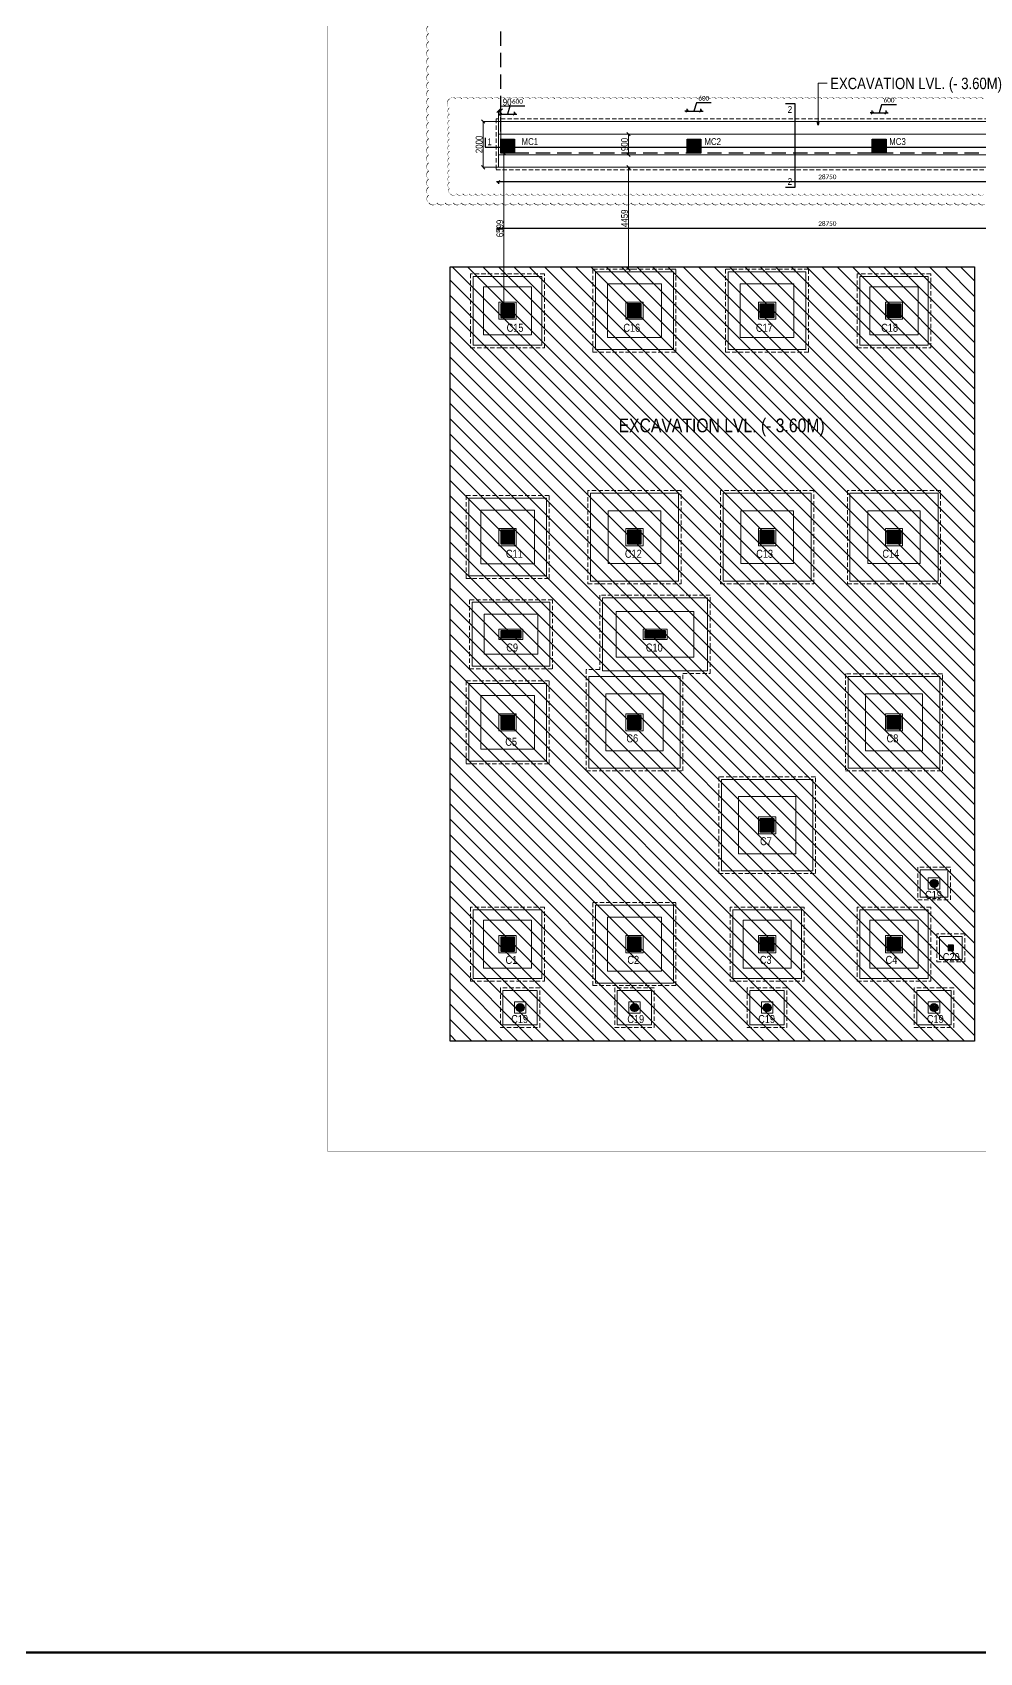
# Model space of a CAD drawing. Header units: millimetres. Extents: x 1112055 to 3390982, y -148532 to 766891.
# Drawn here: x 2847939 to 2889362, y 186588 to 257441 of the extents above; entities that cross this region are included whole.
import ezdxf

# ---------------------------------------------------------------- set-up
doc = ezdxf.new("R2010")
doc.units = ezdxf.units.MM
doc.header["$PDMODE"] = 35
doc.header["$PDSIZE"] = -25
doc.linetypes.add('DASHED2', pattern=[0.375, 0.25, -0.125])
doc.linetypes.add('Hidden', pattern=[9.525, 6.35, -3.175])
for name, color, linetype, lineweight in [('B COL. NO.', 3, 'Continuous', 20), ('B FINAL COLUMN', 1, 'Continuous', 30), ('B FOOTING', 49, 'Continuous', 20), ('B FOOTING DIM', 234, 'Continuous', 9), ('B P.C.C', 251, 'Continuous', 0), ('B STEEL TEXT', 7, 'Continuous', 15), ('B TITLE BLOCK', 250, 'Continuous', 0), ('EXCAVATION LINE', 236, 'Continuous', 30), ('g-sol250', 250, 'Continuous', 5)]:
    doc.layers.add(name, color=color, linetype=linetype, lineweight=lineweight)
doc.layers.add('B Pedestal', color=7, linetype='Continuous', lineweight=9, true_color=0x5c8948)
doc.layers.add('B-COL HT', color=7, linetype='Continuous', lineweight=0, true_color=0x4e4f45)
doc.styles.add('ARIAL', font='arial.ttf')
doc.styles.add('Cali', font='calibri.ttf')
doc.styles.add('SWINC', font='swissc.ttf')
doc.dimstyles.new('1.100', dxfattribs={"dimtxt": 200, "dimasz": 100, "dimexe": 100, "dimexo": 100, "dimgap": 100, "dimtad": 1, "dimdec": 0, "dimzin": 0, "dimdsep": 46, "dimtxsty": 'Cali', "dimblk": 'OBLIQUE', "dimcen": 0, "dimdle": 100, "dimclrd": 256, "dimclre": 256, "dimclrt": 3, "dimadec": 0, "dimazin": 0, "dimtfac": 1, "dimtdec": 0, "dimtofl": 0, "dimtmove": 1, "dimatfit": 0, "dimfxl": 100, "dimfxlon": 1, "dimtolj": 1, "dimtzin": 0, "dimlwd": -1, "dimlwe": -1, "dimarcsym": 0})
doc.dimstyles.new('BHOOMI', dxfattribs={"dimtxt": 230, "dimasz": 150, "dimexe": 10, "dimexo": 0, "dimgap": 25, "dimtad": 1, "dimdec": 0, "dimzin": 0, "dimdsep": 46, "dimtxsty": 'SWINC', "dimblk": 'OBLIQUE', "dimcen": 0.09, "dimclrd": 250, "dimclre": 250, "dimclrt": 256, "dimaunit": 1, "dimadec": 3, "dimazin": 0, "dimtfac": 1, "dimtdec": 0, "dimtofl": 0, "dimtmove": 1, "dimatfit": 3, "dimfxl": 100, "dimtolj": 1, "dimtzin": 0, "dimlwd": 9, "dimlwe": 5, "dimarcsym": 0})
doc.dimstyles.new('DIM 1', dxfattribs={"dimscale": 0, "dimtxt": 230, "dimasz": 150, "dimexe": 0.18, "dimexo": 0.0625, "dimgap": 0.5, "dimtad": 1, "dimdec": 0, "dimzin": 0, "dimdsep": 46, "dimtxsty": 'ARIAL', "dimblk": 'OBLIQUE', "dimcen": 6, "dimse1": 1, "dimse2": 1, "dimclrd": 256, "dimclrt": 256, "dimadec": 0, "dimazin": 2, "dimtfac": 0.75, "dimtdec": 0, "dimtix": 1, "dimtofl": 0, "dimtmove": 1, "dimatfit": 3, "dimldrblk": 'OPEN30', "dimfxl": 0.18, "dimfrac": 1, "dimtolj": 1, "dimtzin": 0, "dimlwd": -1, "dimarcsym": 0})
pattern_1 = [(315, (920052.236, 598784.617), (33.6759605, 33.6759605), []), (45, (920052.236, 598784.617), (-33.6759605, 33.6759605), [])]
pattern_2 = [(315, (920052.236, 598584.617), (33.6759605, 33.6759605), []), (45, (920052.236, 598584.617), (-33.6759605, 33.6759605), [])]

# ---------------------------------------------------------------- blocks, each defined once
blk = doc.blocks.new('A$C198C5B7F')
at = {"layer": 'g-sol250'}
h = blk.add_hatch(dxfattribs=at)
h.set_pattern_fill('ANSI37', color=250, scale=15, angle=-90)
h.set_pattern_definition(pattern_1)
h.paths.add_polyline_path([(2369, 31673), (2969, 31673), (2969, 32273), (2369, 32273)])
h = blk.add_hatch(dxfattribs=at)
h.set_pattern_fill('ANSI37', color=250, scale=15, angle=-90)
h.set_pattern_definition(pattern_1)
h.paths.add_polyline_path([(7919, 31673), (8519, 31673), (8519, 32273), (7919, 32273)])
h = blk.add_hatch(dxfattribs=at)
h.set_pattern_fill('ANSI37', color=250, scale=15, angle=-90)
h.set_pattern_definition(pattern_1)
h.paths.add_polyline_path([(13719, 31673), (14319, 31673), (14319, 32273), (13719, 32273)])
h = blk.add_hatch(dxfattribs=at)
h.set_pattern_fill('ANSI37', color=250, scale=15, angle=-90)
h.set_pattern_definition(pattern_1)
h.paths.add_polyline_path([(19269, 31673), (19869, 31673), (19869, 32273), (19269, 32273)])
h = blk.add_hatch(dxfattribs=at)
h.set_pattern_fill('ANSI37', color=250, scale=15, angle=-90)
h.set_pattern_definition(pattern_1)
h.paths.add_polyline_path([(2969, 22373), (2369, 22373), (2369, 21773), (2969, 21773)])
h = blk.add_hatch(dxfattribs=at)
h.set_pattern_fill('ANSI37', color=250, scale=15, angle=-90)
h.set_pattern_definition(pattern_1)
h.paths.add_polyline_path([(8519, 22373), (7919, 22373), (7919, 21773), (8519, 21773)])
h = blk.add_hatch(dxfattribs=at)
h.set_pattern_fill('ANSI37', color=250, scale=15, angle=-90)
h.set_pattern_definition(pattern_1)
h.paths.add_polyline_path([(14319, 22373), (13719, 22373), (13719, 21773), (14319, 21773)])
h = blk.add_hatch(dxfattribs=at)
h.set_pattern_fill('ANSI37', color=250, scale=15, angle=-90)
h.set_pattern_definition(pattern_1)
h.paths.add_polyline_path([(19869, 22373), (19269, 22373), (19269, 21773), (19869, 21773)])
h = blk.add_hatch(dxfattribs=at)
h.set_pattern_fill('ANSI37', color=250, scale=15, angle=-90)
h.set_pattern_definition(pattern_1)
h.paths.add_polyline_path([(2369, 17673), (3269, 17673), (3269, 17973), (2369, 17973)])
h = blk.add_hatch(dxfattribs=at)
h.set_pattern_fill('ANSI37', color=250, scale=15, angle=-90)
h.set_pattern_definition(pattern_1)
h.paths.add_polyline_path([(8669, 17673), (9569, 17673), (9569, 17973), (8669, 17973)])
h = blk.add_hatch(dxfattribs=at)
h.set_pattern_fill('ANSI37', color=250, scale=15, angle=-90)
h.set_pattern_definition(pattern_2)
h.paths.add_polyline_path([(2369, 13673), (2969, 13673), (2969, 14273), (2369, 14273)])
h = blk.add_hatch(dxfattribs=at)
h.set_pattern_fill('ANSI37', color=250, scale=15, angle=-90)
h.set_pattern_definition(pattern_2)
h.paths.add_polyline_path([(7919, 13673), (8519, 13673), (8519, 14273), (7919, 14273)])
h = blk.add_hatch(dxfattribs=at)
h.set_pattern_fill('ANSI37', color=250, scale=15, angle=-90)
h.set_pattern_definition(pattern_2)
h.paths.add_polyline_path([(19269, 13673), (19869, 13673), (19869, 14273), (19269, 14273)])
h = blk.add_hatch(dxfattribs=at)
h.set_pattern_fill('ANSI37', color=250, scale=15, angle=-90)
h.set_pattern_definition([(315, (920052.236, 594084.617), (33.6759605, 33.6759605), []), (45, (920052.236, 594084.617), (-33.6759605, 33.6759605), [])])
h.paths.add_polyline_path([(13719, 9173), (14319, 9173), (14319, 9773), (13719, 9773)])
h = blk.add_hatch(dxfattribs=at)
h.set_pattern_fill('ANSI37', color=250, scale=15, angle=270)
h.set_pattern_definition([(315, (811568.004, 592089.886), (33.6759605, 33.6759605), []), (45, (811568.004, 592089.886), (-33.6759605, 33.6759605), [])])
edge = h.paths.add_edge_path()
edge.add_arc((21319, 6929), 175, 0, 360)
h = blk.add_hatch(dxfattribs=at)
h.set_pattern_fill('ANSI37', color=250, scale=15, angle=-90)
h.set_pattern_definition(pattern_1)
h.paths.add_polyline_path([(2369, 3973), (2969, 3973), (2969, 4573), (2369, 4573)])
h = blk.add_hatch(dxfattribs=at)
h.set_pattern_fill('ANSI37', color=250, scale=15, angle=-90)
h.set_pattern_definition(pattern_1)
h.paths.add_polyline_path([(8519, 4573), (7919, 4573), (7919, 3973), (8519, 3973)])
h = blk.add_hatch(dxfattribs=at)
h.set_pattern_fill('ANSI37', color=250, scale=15, angle=-90)
h.set_pattern_definition(pattern_1)
h.paths.add_polyline_path([(14319, 4573), (13719, 4573), (13719, 3973), (14319, 3973)])
h = blk.add_hatch(dxfattribs=at)
h.set_pattern_fill('ANSI37', color=250, scale=15, angle=-90)
h.set_pattern_definition(pattern_1)
h.paths.add_polyline_path([(19869, 4573), (19269, 4573), (19269, 3973), (19869, 3973)])
h = blk.add_hatch(dxfattribs=at)
h.set_pattern_fill('ANSI37', color=250, scale=15, angle=270)
h.set_pattern_definition([(315, (811090.916, 592928.626), (33.6759605, 33.6759605), []), (45, (811090.916, 592928.626), (-33.6759605, 33.6759605), [])])
h.paths.add_polyline_path([(21939, 3993), (22169, 3993), (22169, 4223), (21939, 4223)])
h = blk.add_hatch(dxfattribs=at)
h.set_pattern_fill('ANSI37', color=250, scale=15, angle=270)
h.set_pattern_definition([(315, (811568.004, 591864.886), (33.6759605, 33.6759605), []), (45, (811568.004, 591864.886), (-33.6759605, 33.6759605), [])])
edge = h.paths.add_edge_path()
edge.add_arc((3219, 1498), 175, 0, 360)
h = blk.add_hatch(dxfattribs=at)
h.set_pattern_fill('ANSI37', color=250, scale=15, angle=270)
h.set_pattern_definition([(315, (802993.004, 592664.886), (33.6759605, 33.6759605), []), (45, (802993.004, 592664.886), (-33.6759605, 33.6759605), [])])
edge = h.paths.add_edge_path()
edge.add_arc((8219, 1498), 175, 0, 360)
h = blk.add_hatch(dxfattribs=at)
h.set_pattern_fill('ANSI37', color=250, scale=15, angle=270)
h.set_pattern_definition([(315, (808793.004, 592664.886), (33.6759605, 33.6759605), []), (45, (808793.004, 592664.886), (-33.6759605, 33.6759605), [])])
edge = h.paths.add_edge_path()
edge.add_arc((14019, 1498), 175, 0, 360)
h = blk.add_hatch(dxfattribs=at)
h.set_pattern_fill('ANSI37', color=250, scale=15, angle=270)
h.set_pattern_definition([(315, (811568.004, 592664.886), (33.6759605, 33.6759605), []), (45, (811568.004, 592664.886), (-33.6759605, 33.6759605), [])])
edge = h.paths.add_edge_path()
edge.add_arc((21319, 1498), 175, 0, 360)
at = {"layer": 'B FINAL COLUMN', "color": 5, "lineweight": 30}
for points in [[(2369, 31673), (2969, 31673), (2969, 32273), (2369, 32273)], [(7919, 31673), (8519, 31673), (8519, 32273), (7919, 32273)], [(14319, 31673), (13719, 31673), (13719, 32273), (14319, 32273)], [(19869, 31673), (19269, 31673), (19269, 32273), (19869, 32273)], [(2369, 21773), (2969, 21773), (2969, 22373), (2369, 22373)], [(7919, 21773), (8519, 21773), (8519, 22373), (7919, 22373)], [(14319, 21773), (13719, 21773), (13719, 22373), (14319, 22373)], [(19869, 21773), (19269, 21773), (19269, 22373), (19869, 22373)], [(2369, 17673), (3269, 17673), (3269, 17973), (2369, 17973)], [(8669, 17673), (9569, 17673), (9569, 17973), (8669, 17973)], [(2369, 13673), (2969, 13673), (2969, 14273), (2369, 14273)], [(7919, 13673), (8519, 13673), (8519, 14273), (7919, 14273)], [(19869, 13673), (19269, 13673), (19269, 14273), (19869, 14273)], [(14319, 9173), (13719, 9173), (13719, 9773), (14319, 9773)], [(2369, 3973), (2969, 3973), (2969, 4573), (2369, 4573)], [(7919, 3973), (8519, 3973), (8519, 4573), (7919, 4573)], [(14319, 3973), (13719, 3973), (13719, 4573), (14319, 4573)], [(19869, 3973), (19269, 3973), (19269, 4573), (19869, 4573)]]:
    blk.add_lwpolyline(points, close=True, dxfattribs=at)
at = {"layer": 'B FINAL COLUMN', "color": 4, "lineweight": 30}
blk.add_lwpolyline([(21939, 3993), (22169, 3993), (22169, 4223), (21939, 4223)], close=True, dxfattribs=at)
at = {"layer": 'B FINAL COLUMN', "color": 5, "lineweight": 30}
for centre in [(21319, 6929), (3219, 1498), (8219, 1498), (14019, 1498), (21319, 1498)]:
    blk.add_circle(centre, 175, dxfattribs=at)
at = {"layer": 'B FOOTING'}
for points in [[(1169, 30473), (4169, 30473), (4169, 33473), (1169, 33473)], [(6519, 30273), (9919, 30273), (9919, 33673), (6519, 33673)], [(12319, 30273), (15719, 30273), (15719, 33673), (12319, 33673)], [(18069, 30473), (21069, 30473), (21069, 33473), (18069, 33473)], [(1619, 30923), (3719, 30923), (3719, 33023), (1619, 33023)], [(7044, 30798), (9394, 30798), (9394, 33148), (7044, 33148)], [(12844, 30798), (15194, 30798), (15194, 33148), (12844, 33148)], [(18519, 30923), (20619, 30923), (20619, 33023), (18519, 33023)], [(969, 20373), (4369, 20373), (4369, 23773), (969, 23773)], [(6294, 20148), (10144, 20148), (10144, 23998), (6294, 23998)], [(12094, 20148), (15944, 20148), (15944, 23998), (12094, 23998)], [(17644, 20148), (21494, 20148), (21494, 23998), (17644, 23998)], [(1494, 20898), (3844, 20898), (3844, 23248), (1494, 23248)], [(7069, 20923), (9369, 20923), (9369, 23223), (7069, 23223)], [(12869, 20923), (15169, 20923), (15169, 23223), (12869, 23223)], [(18419, 20923), (20719, 20923), (20719, 23223), (18419, 23223)], [(1119, 16423), (4519, 16423), (4519, 19223), (1119, 19223)], [(6819, 16223), (11419, 16223), (11419, 19423), (6819, 19423)], [(1644, 18698), (1644, 16948), (3994, 16948), (3994, 18698)], [(7419, 18823), (7419, 16823), (10819, 16823), (10819, 18823)], [(969, 12273), (4369, 12273), (4369, 15673), (969, 15673)], [(6219, 11973), (10219, 11973), (10219, 15973), (6219, 15973)], [(17569, 11973), (21569, 11973), (21569, 15973), (17569, 15973)], [(1494, 12798), (3844, 12798), (3844, 15148), (1494, 15148)], [(6969, 12723), (9469, 12723), (9469, 15223), (6969, 15223)], [(18319, 12723), (20819, 12723), (20819, 15223), (18319, 15223)], [(12019, 7473), (16019, 7473), (16019, 11473), (12019, 11473)], [(12769, 8223), (15269, 8223), (15269, 10723), (12769, 10723)], [(20719, 6329), (21919, 6329), (21919, 7529), (20719, 7529)], [(1169, 2773), (4169, 2773), (4169, 5773), (1169, 5773)], [(6519, 2573), (9919, 2573), (9919, 5973), (6519, 5973)], [(12519, 2773), (15519, 2773), (15519, 5773), (12519, 5773)], [(18069, 2773), (21069, 2773), (21069, 5773), (18069, 5773)], [(1619, 3223), (3719, 3223), (3719, 5323), (1619, 5323)], [(7044, 3098), (9394, 3098), (9394, 5448), (7044, 5448)], [(12969, 3223), (15069, 3223), (15069, 5323), (12969, 5323)], [(18519, 3223), (20619, 3223), (20619, 5323), (18519, 5323)], [(21554, 3608), (22554, 3608), (22554, 4608), (21554, 4608)], [(2469, 748), (3969, 748), (3969, 2248), (2469, 2248)], [(7469, 748), (8969, 748), (8969, 2248), (7469, 2248)], [(13269, 748), (14769, 748), (14769, 2248), (13269, 2248)], [(20569, 748), (22069, 748), (22069, 2248), (20569, 2248)]]:
    blk.add_lwpolyline(points, close=True, dxfattribs=at)
at = {"layer": 'B P.C.C', "color": 250, "linetype": 'Hidden', "lineweight": 0, "ltscale": 30}
for points in [[(1054, 30358), (4284, 30358), (4284, 33588), (1054, 33588)], [(6404, 30158), (10034, 30158), (10034, 33788), (6404, 33788)], [(12204, 30158), (15834, 30158), (15834, 33788), (12204, 33788)], [(17954, 30358), (21184, 30358), (21184, 33588), (17954, 33588)], [(6179, 20033), (10259, 20033), (10259, 24113), (6179, 24113)], [(11979, 20033), (16059, 20033), (16059, 24113), (11979, 24113)], [(17529, 20033), (21609, 20033), (21609, 24113), (17529, 24113)], [(854, 20258), (4484, 20258), (4484, 23888), (854, 23888)], [(1004, 16308), (4634, 16308), (4634, 19338), (1004, 19338)], [(854, 12158), (4484, 12158), (4484, 15788), (854, 15788)], [(17454, 11858), (21684, 11858), (21684, 16088), (17454, 16088)], [(11904, 7358), (16134, 7358), (16134, 11588), (11904, 11588)], [(20604, 6214), (22034, 6214), (22034, 7644), (20604, 7644)], [(1054, 2658), (4284, 2658), (4284, 5888), (1054, 5888)], [(6404, 2458), (10034, 2458), (10034, 6088), (6404, 6088)], [(12404, 2658), (15634, 2658), (15634, 5888), (12404, 5888)], [(17954, 2658), (21184, 2658), (21184, 5888), (17954, 5888)], [(21439, 3493), (22669, 3493), (22669, 4723), (21439, 4723)], [(2354, 633), (4084, 633), (4084, 2363), (2354, 2363)], [(7354, 633), (9084, 633), (9084, 2363), (7354, 2363)], [(13154, 633), (14884, 633), (14884, 2363), (13154, 2363)], [(20454, 633), (22184, 633), (22184, 2363), (20454, 2363)]]:
    blk.add_lwpolyline(points, close=True, dxfattribs=at)
for points in [[(10334, 16108), (11534, 16108), (11534, 19538), (6704, 19538), (6704, 16288)], [(6704, 16288), (6104, 16288), (6104, 11858), (10334, 11858), (10334, 16108)]]:
    blk.add_lwpolyline(points, dxfattribs=at)
at = {"layer": 'B Pedestal', "color": 87, "lineweight": 9}
for points in [[(2294, 31598), (3044, 31598), (3044, 32348), (2294, 32348)], [(7844, 31598), (8594, 31598), (8594, 32348), (7844, 32348)], [(14394, 31598), (13644, 31598), (13644, 32348), (14394, 32348)], [(19944, 31598), (19194, 31598), (19194, 32348), (19944, 32348)], [(2294, 21698), (3044, 21698), (3044, 22448), (2294, 22448)], [(7844, 21698), (8594, 21698), (8594, 22448), (7844, 22448)], [(14394, 21698), (13644, 21698), (13644, 22448), (14394, 22448)], [(19944, 21698), (19194, 21698), (19194, 22448), (19944, 22448)], [(2294, 17598), (3344, 17598), (3344, 18048), (2294, 18048)], [(8594, 17598), (9644, 17598), (9644, 18048), (8594, 18048)], [(2294, 13598), (3044, 13598), (3044, 14348), (2294, 14348)], [(7844, 13598), (8594, 13598), (8594, 14348), (7844, 14348)], [(19944, 13598), (19194, 13598), (19194, 14348), (19944, 14348)], [(14394, 9098), (13644, 9098), (13644, 9848), (14394, 9848)], [(21069, 6679), (21569, 6679), (21569, 7179), (21069, 7179)], [(2294, 3898), (3044, 3898), (3044, 4648), (2294, 4648)], [(7844, 3898), (8594, 3898), (8594, 4648), (7844, 4648)], [(14394, 3898), (13644, 3898), (13644, 4648), (14394, 4648)], [(19944, 3898), (19194, 3898), (19194, 4648), (19944, 4648)], [(2969, 1248), (3469, 1248), (3469, 1748), (2969, 1748)], [(7969, 1248), (8469, 1248), (8469, 1748), (7969, 1748)], [(13769, 1248), (14269, 1248), (14269, 1748), (13769, 1748)], [(21069, 1248), (21569, 1248), (21569, 1748), (21069, 1748)]]:
    blk.add_lwpolyline(points, close=True, dxfattribs=at)
at = {"layer": 'B COL. NO.', "style": 'SWINC'}
for s, p in [('C15', (2629, 31054)), ('C16', (7733, 31054)), ('C17', (13531, 31054)), ('C18', (19009, 31054)), ('C11', (2599, 21171)), ('C12', (7802, 21171)), ('C13', (13545, 21171)), ('C14', (19060, 21171)), ('C9', (2614, 17069)), ('C10', (8718, 17069)), ('C5', (2569, 12948)), ('C6', (7867, 13098)), ('C8', (19245, 13098)), ('C7', (13712, 8598)), ('C19', (20930, 6254)), ('C1', (2582, 3410)), ('C2', (7909, 3410)), ('C3', (13701, 3410)), ('C4', (19202, 3410)), ('C20', (21703, 3531)), ('C19', (2830, 823)), ('C19', (7907, 823)), ('C19', (13630, 823)), ('C19', (21007, 823))]:
    blk.add_text(s, height=350, dxfattribs=at).set_placement(p)
blk = doc.blocks.new('_Oblique')
at = {"color": 0, "linetype": 'ByBlock', "lineweight": -2}
blk.add_line((-0.5, -0.5), (0.5, 0.5), dxfattribs=at)
blk = doc.blocks.new('*D4094')
at = {"layer": 'B FOOTING DIM', "color": 250, "lineweight": 5, "ltscale": 0.5, "transparency": 16777216}
for p, q in [((2868419, 252167), (2868570, 252167)), ((2868560, 252167), (2868560, 245569)), ((2868419, 245569), (2868570, 245569))]:
    blk.add_line(p, q, dxfattribs=at)
at = {"layer": 'Defpoints', "color": 0, "transparency": 16777216}
for p in [(2868419, 252167), (2868419, 245569), (2868560, 245569)]:
    blk.add_point(p, dxfattribs=at)
at = {"layer": 'B FOOTING DIM', "color": 250, "lineweight": 5, "transparency": 16777216, "xscale": 150, "yscale": 150, "zscale": 150}
for p, rotation in [((2868560, 252167), 90), ((2868560, 245569), 270)]:
    blk.add_blockref('_Oblique', p, dxfattribs=dict(at, rotation=rotation))
at = {"layer": 'B FOOTING DIM', "transparency": 16777216, "insert": (2868385, 248868), "char_height": 300, "attachment_point": 5, "rotation": 90, "style": 'SWINC'}
blk.add_mtext('\\A1;6599', dxfattribs=at)
blk = doc.blocks.new('*D4095')
at = {"layer": 'B FOOTING DIM', "color": 250, "lineweight": 5, "ltscale": 0.5, "transparency": 16777216}
for p, q in [((2873096, 251542), (2874022, 251542)), ((2874012, 251542), (2874012, 247084)), ((2874340, 247084), (2874002, 247084))]:
    blk.add_line(p, q, dxfattribs=at)
at = {"layer": 'Defpoints', "color": 0, "transparency": 16777216}
for p in [(2873096, 251542), (2874012, 247084), (2874340, 247084)]:
    blk.add_point(p, dxfattribs=at)
at = {"layer": 'B FOOTING DIM', "color": 250, "lineweight": 5, "transparency": 16777216, "xscale": 150, "yscale": 150, "zscale": 150}
for p, rotation in [((2874012, 251542), 90), ((2874012, 247084), 270)]:
    blk.add_blockref('_Oblique', p, dxfattribs=dict(at, rotation=rotation))
at = {"layer": 'B FOOTING DIM', "transparency": 16777216, "insert": (2873837, 249313), "char_height": 300, "attachment_point": 5, "rotation": 90, "style": 'SWINC'}
blk.add_mtext('\\A1;4459', dxfattribs=at)
blk = doc.blocks.new('*D4452')
at = {"layer": 'B FOOTING DIM', "color": 250, "lineweight": 5, "ltscale": 0.5, "transparency": 16777216}
for p, q in [((2868329, 253542), (2867640, 253542)), ((2867650, 253542), (2867650, 251542)), ((2868329, 251542), (2867640, 251542))]:
    blk.add_line(p, q, dxfattribs=at)
at = {"layer": 'Defpoints', "color": 0, "transparency": 16777216}
for p in [(2868329, 253542), (2867650, 251542), (2868329, 251542)]:
    blk.add_point(p, dxfattribs=at)
at = {"layer": 'B FOOTING DIM', "color": 250, "lineweight": 5, "transparency": 16777216, "xscale": 150, "yscale": 150, "zscale": 150}
for p, rotation in [((2867650, 253542), 90), ((2867650, 251542), 270)]:
    blk.add_blockref('_Oblique', p, dxfattribs=dict(at, rotation=rotation))
at = {"layer": 'B FOOTING DIM', "transparency": 16777216, "insert": (2867475, 252542), "char_height": 300, "attachment_point": 5, "rotation": 90, "style": 'SWINC'}
blk.add_mtext('\\A1;2000', dxfattribs=at)
blk = doc.blocks.new('*D4453')
at = {"layer": 'B FOOTING DIM', "color": 250, "lineweight": 5, "ltscale": 0.5, "transparency": 16777216}
for p, q in [((2868329, 252767), (2868329, 254028)), ((2868419, 254018), (2868329, 254018)), ((2868433, 254216), (2868374, 254018)), ((2868419, 252767), (2868419, 254028)), ((2868969, 254216), (2868433, 254216))]:
    blk.add_line(p, q, dxfattribs=at)
at = {"layer": 'Defpoints', "color": 0, "transparency": 16777216}
for p in [(2868329, 254018), (2868329, 252767), (2868419, 252767)]:
    blk.add_point(p, dxfattribs=at)
at = {"layer": 'B FOOTING DIM', "color": 250, "lineweight": 5, "transparency": 16777216, "xscale": 150, "yscale": 150, "zscale": 150, "rotation": 180}
blk.add_blockref('_Oblique', (2868329, 254018), dxfattribs=at)
at = {"layer": 'B FOOTING DIM', "color": 250, "lineweight": 5, "transparency": 16777216, "xscale": 150, "yscale": 150, "zscale": 150}
blk.add_blockref('_Oblique', (2868419, 254018), dxfattribs=at)
at = {"layer": 'B FOOTING DIM', "transparency": 16777216, "insert": (2868701, 254391), "char_height": 300, "attachment_point": 5, "style": 'SWINC'}
blk.add_mtext('\\A1;90', dxfattribs=at)
blk = doc.blocks.new('*D4455')
at = {"layer": 'B FOOTING DIM', "color": 250, "lineweight": 5, "ltscale": 0.5, "transparency": 16777216}
for p, q in [((2874320, 252992), (2873999, 252992)), ((2874009, 252092), (2874009, 252992)), ((2874320, 252092), (2873999, 252092))]:
    blk.add_line(p, q, dxfattribs=at)
at = {"layer": 'Defpoints', "color": 0, "transparency": 16777216}
for p in [(2874009, 252992), (2874320, 252992), (2874320, 252092)]:
    blk.add_point(p, dxfattribs=at)
at = {"layer": 'B FOOTING DIM', "color": 250, "lineweight": 5, "transparency": 16777216, "xscale": 150, "yscale": 150, "zscale": 150}
for p, rotation in [((2874009, 252992), 90), ((2874009, 252092), 270)]:
    blk.add_blockref('_Oblique', p, dxfattribs=dict(at, rotation=rotation))
at = {"layer": 'B FOOTING DIM', "transparency": 16777216, "insert": (2873834, 252542), "char_height": 300, "attachment_point": 5, "rotation": 90, "style": 'SWINC'}
blk.add_mtext('\\A1;900', dxfattribs=at)
blk = doc.blocks.new('_Open30')
at = {"color": 0, "linetype": 'ByBlock', "lineweight": -2}
for p, q in [((-1, 0.27), (0, 0)), ((0, 0), (-1, -0.27)), ((0, 0), (-1, 0))]:
    blk.add_line(p, q, dxfattribs=at)
blk = doc.blocks.new('*D5737')
at = {"transparency": 16777216}
for p, q in [((2868229, 250919), (2897179, 250919)), ((2868329, 250919), (2868329, 250819)), ((2897079, 250919), (2897079, 250819))]:
    blk.add_line(p, q, dxfattribs=at)
at = {"layer": 'Defpoints', "color": 0, "lineweight": 40, "transparency": 16777216}
for p in [(2868329, 251542), (2897079, 251542), (2897079, 250919)]:
    blk.add_point(p, dxfattribs=at)
at = {"transparency": 16777216, "xscale": 100, "yscale": 100, "zscale": 100, "rotation": 180}
blk.add_blockref('_Oblique', (2868329, 250919), dxfattribs=at)
at = {"transparency": 16777216, "xscale": 100, "yscale": 100, "zscale": 100}
blk.add_blockref('_Oblique', (2897079, 250919), dxfattribs=at)
at = {"color": 3, "lineweight": 40, "transparency": 16777216, "insert": (2882704, 251122), "char_height": 200, "attachment_point": 5, "style": 'Cali'}
blk.add_mtext('\\A1;28750', dxfattribs=at)
blk = doc.blocks.new('*D5749')
at = {"transparency": 16777216}
for p, q in [((2868419, 253866), (2868319, 253866)), ((2868419, 253866), (2868419, 253966)), ((2868419, 253866), (2869019, 253866)), ((2868825, 254218), (2868719, 253866)), ((2869477, 254218), (2868825, 254218)), ((2869019, 253866), (2869019, 253966)), ((2869019, 253866), (2869119, 253866))]:
    blk.add_line(p, q, dxfattribs=at)
at = {"layer": 'Defpoints', "color": 0, "lineweight": 40, "transparency": 16777216}
for p in [(2869019, 253866), (2868419, 252767), (2869019, 252767)]:
    blk.add_point(p, dxfattribs=at)
at = {"transparency": 16777216, "xscale": 100, "yscale": 100, "zscale": 100}
blk.add_blockref('_Oblique', (2868419, 253866), dxfattribs=at)
at = {"transparency": 16777216, "xscale": 100, "yscale": 100, "zscale": 100, "rotation": 180}
blk.add_blockref('_Oblique', (2869019, 253866), dxfattribs=at)
at = {"color": 3, "lineweight": 40, "transparency": 16777216, "insert": (2869151, 254421), "char_height": 200, "attachment_point": 5, "style": 'Cali'}
blk.add_mtext('\\A1;600', dxfattribs=at)
blk = doc.blocks.new('*D5750')
at = {"transparency": 16777216}
for p, q in [((2876569, 254003), (2876469, 254003)), ((2876569, 254003), (2876569, 254103)), ((2876569, 254003), (2877169, 254003)), ((2876975, 254355), (2876869, 254003)), ((2877627, 254355), (2876975, 254355)), ((2877169, 254003), (2877169, 254103)), ((2877169, 254003), (2877269, 254003))]:
    blk.add_line(p, q, dxfattribs=at)
at = {"layer": 'Defpoints', "color": 0, "lineweight": 40, "transparency": 16777216}
for p in [(2877169, 254003), (2876569, 252767), (2877169, 252767)]:
    blk.add_point(p, dxfattribs=at)
at = {"transparency": 16777216, "xscale": 100, "yscale": 100, "zscale": 100}
blk.add_blockref('_Oblique', (2876569, 254003), dxfattribs=at)
at = {"transparency": 16777216, "xscale": 100, "yscale": 100, "zscale": 100, "rotation": 180}
blk.add_blockref('_Oblique', (2877169, 254003), dxfattribs=at)
at = {"color": 3, "lineweight": 40, "transparency": 16777216, "insert": (2877301, 254558), "char_height": 200, "attachment_point": 5, "style": 'Cali'}
blk.add_mtext('\\A1;600', dxfattribs=at)
blk = doc.blocks.new('*D5751')
at = {"transparency": 16777216}
for p, q in [((2884669, 253922), (2884569, 253922)), ((2884669, 253922), (2884669, 254022)), ((2884669, 253922), (2885269, 253922)), ((2885075, 254275), (2884969, 253922)), ((2885727, 254275), (2885075, 254275)), ((2885269, 253922), (2885269, 254022)), ((2885269, 253922), (2885369, 253922))]:
    blk.add_line(p, q, dxfattribs=at)
at = {"layer": 'Defpoints', "color": 0, "lineweight": 40, "transparency": 16777216}
for p in [(2885269, 253922), (2884669, 252767), (2885269, 252767)]:
    blk.add_point(p, dxfattribs=at)
at = {"transparency": 16777216, "xscale": 100, "yscale": 100, "zscale": 100}
blk.add_blockref('_Oblique', (2884669, 253922), dxfattribs=at)
at = {"transparency": 16777216, "xscale": 100, "yscale": 100, "zscale": 100, "rotation": 180}
blk.add_blockref('_Oblique', (2885269, 253922), dxfattribs=at)
at = {"color": 3, "lineweight": 40, "transparency": 16777216, "insert": (2885401, 254477), "char_height": 200, "attachment_point": 5, "style": 'Cali'}
blk.add_mtext('\\A1;600', dxfattribs=at)
blk = doc.blocks.new('*D5810')
at = {"transparency": 16777216}
for p, q in [((2868229, 248878), (2897179, 248878)), ((2868329, 248879), (2868329, 248778)), ((2897079, 248879), (2897079, 248778))]:
    blk.add_line(p, q, dxfattribs=at)
at = {"layer": 'Defpoints', "color": 0, "lineweight": 40, "transparency": 16777216}
for p in [(2868329, 251542), (2897079, 251542), (2897079, 248878)]:
    blk.add_point(p, dxfattribs=at)
at = {"transparency": 16777216, "xscale": 100, "yscale": 100, "zscale": 100, "rotation": 180}
blk.add_blockref('_Oblique', (2868329, 248878), dxfattribs=at)
at = {"transparency": 16777216, "xscale": 100, "yscale": 100, "zscale": 100}
blk.add_blockref('_Oblique', (2897079, 248878), dxfattribs=at)
at = {"color": 3, "lineweight": 40, "transparency": 16777216, "insert": (2882704, 249081), "char_height": 200, "attachment_point": 5, "style": 'Cali'}
blk.add_mtext('\\A1;28750', dxfattribs=at)

msp = doc.modelspace()

# ---------------------------------------------------------------- hatches: boundary and pattern name
at = {"layer": 'B-COL HT'}
h = msp.add_hatch(color=250, dxfattribs=at)
h.dxf.hatch_style = 1
h.paths.add_polyline_path([(2868419.2, 252767.4), (2869019.2, 252767.4), (2869019.2, 252167.4), (2868419.2, 252167.4)])
h = msp.add_hatch(color=250, dxfattribs=at)
h.dxf.hatch_style = 1
h.paths.add_polyline_path([(2876569.2, 252767.4), (2877169.2, 252767.4), (2877169.2, 252167.4), (2876569.2, 252167.4)])
h = msp.add_hatch(color=250, dxfattribs=at)
h.dxf.hatch_style = 1
h.paths.add_polyline_path([(2884669.2, 252767.4), (2885269.2, 252767.4), (2885269.2, 252167.4), (2884669.2, 252167.4)])
at = {"layer": 'EXCAVATION LINE', "lineweight": 0}
h = msp.add_hatch(dxfattribs=at)
h.set_pattern_fill('ANSI31', color=250, scale=150, angle=270)
h.set_pattern_definition([(315, (952617.87, -149308.4), (336.7596, 336.7596), [])])
h.paths.add_polyline_path([(2866204.2, 247183.9), (2889134.2, 247183.9), (2889134.2, 213328.9), (2866204.2, 213328.9)])

# ---------------------------------------------------------------- linework, layer by layer
at = {"color": 3, "lineweight": 50}
msp.add_lwpolyline([(2725410.3, 398271.2), (3390982, 398271.2), (3390982, 186588.4), (2725410.3, 186588.4)], close=True, dxfattribs=at)
at = {"color": 16, "linetype": 'DASHED2', "lineweight": 30, "ltscale": 2500}
msp.add_lwpolyline([(2868419.2, 282167.4), (2894019.2, 282167.4), (2894019.2, 252167.4), (2868419.2, 252167.4), (2868419.2, 282167.4)], dxfattribs=at)
at = {"color": 2, "lineweight": 0}
msp.add_lwpolyline([(2889666.6, 249984.3, 0, 35.3, -0.5205671), (2889313.3, 249984.3, 0, 35.3, -0.5205671), (2888959.9, 249984.3, 0, 35.3, -0.5205671), (2888606.5, 249984.3, 0, 35.3, -0.5205671), (2888253.1, 249984.3, 0, 35.3, -0.5205671), (2887899.7, 249984.3, 0, 35.3, -0.5205671), (2887546.3, 249984.3, 0, 35.3, -0.5205671), (2887193, 249984.3, 0, 35.3, -0.5205671), (2886839.6, 249984.3, 0, 35.3, -0.5205671), (2886486.2, 249984.3, 0, 35.3, -0.5205671), (2886132.8, 249984.3, 0, 35.3, -0.5205671), (2885779.4, 249984.3, 0, 35.3, -0.5205671), (2885426, 249984.3, 0, 35.3, -0.5205671), (2885072.6, 249984.3, 0, 35.3, -0.5205671), (2884719.3, 249984.3, 0, 35.3, -0.5205671), (2884365.9, 249984.3, 0, 35.3, -0.5205671), (2884012.5, 249984.3, 0, 35.3, -0.5205671), (2883659.1, 249984.3, 0, 35.3, -0.5205671), (2883305.7, 249984.3, 0, 35.3, -0.5205671), (2882952.3, 249984.3, 0, 35.3, -0.5205671), (2882599, 249984.3, 0, 35.3, -0.5205671), (2882245.6, 249984.3, 0, 35.3, -0.5205671), (2881892.2, 249984.3, 0, 35.3, -0.5205671), (2881538.8, 249984.3, 0, 35.3, -0.5205671), (2881185.4, 249984.3, 0, 35.3, -0.5205671), (2880832, 249984.3, 0, 35.3, -0.5205671), (2880478.7, 249984.3, 0, 35.3, -0.5205671), (2880125.3, 249984.3, 0, 35.3, -0.5205671), (2879771.9, 249984.3, 0, 35.3, -0.5205671), (2879418.5, 249984.3, 0, 35.3, -0.5205671), (2879065.1, 249984.3, 0, 35.3, -0.5205671), (2878711.7, 249984.3, 0, 35.3, -0.5205671), (2878358.4, 249984.3, 0, 35.3, -0.5205671), (2878005, 249984.3, 0, 35.3, -0.5205671), (2877651.6, 249984.3, 0, 35.3, -0.5205671), (2877298.2, 249984.3, 0, 35.3, -0.5205671), (2876944.8, 249984.3, 0, 35.3, -0.5205671), (2876591.4, 249984.3, 0, 35.3, -0.5205671), (2876238.1, 249984.3, 0, 35.3, -0.5205671), (2875884.7, 249984.3, 0, 35.3, -0.5205671), (2875531.3, 249984.3, 0, 35.3, -0.5205671), (2875177.9, 249984.3, 0, 35.3, -0.5205671), (2874824.5, 249984.3, 0, 35.3, -0.5205671), (2874471.1, 249984.3, 0, 35.3, -0.5205671), (2874117.7, 249984.3, 0, 35.3, -0.5205671), (2873764.4, 249984.3, 0, 35.3, -0.5205671), (2873411, 249984.3, 0, 35.3, -0.5205671), (2873057.6, 249984.3, 0, 35.3, -0.5205671), (2872704.2, 249984.3, 0, 35.3, -0.5205671), (2872350.8, 249984.3, 0, 35.3, -0.5205671), (2871997.4, 249984.3, 0, 35.3, -0.5205671), (2871644.1, 249984.3, 0, 35.3, -0.5205671), (2871290.7, 249984.3, 0, 35.3, -0.5205671), (2870937.3, 249984.3, 0, 35.3, -0.5205671), (2870583.9, 249984.3, 0, 35.3, -0.5205671), (2870230.5, 249984.3, 0, 35.3, -0.5205671), (2869877.1, 249984.3, 0, 35.3, -0.5205671), (2869523.8, 249984.3, 0, 35.3, -0.5205671), (2869170.4, 249984.3, 0, 35.3, -0.5205671), (2868817, 249984.3, 0, 35.3, -0.5205671), (2868463.6, 249984.3, 0, 35.3, -0.5205671), (2868110.2, 249984.3, 0, 35.3, -0.5205671), (2867756.8, 249984.3, 0, 35.3, -0.5205671), (2867403.5, 249984.3, 0, 35.3, -0.5205671), (2867050.1, 249984.3, 0, 35.3, -0.5205671), (2866696.7, 249984.3, 0, 35.3, -0.5205671), (2866343.3, 249984.3, 0, 35.3, -0.5205671), (2865989.9, 249984.3, 0, 35.3, -0.5205671), (2865636.5, 249984.3, 0, 35.3, -0.5205671), (2865283.2, 249984.3, 0, 35.3, -0.5205671), (2865269.6, 250324.1, 0, 35.3, -0.5205671), (2865269.6, 250677.5, 0, 35.3, -0.5205671), (2865269.6, 251030.8, 0, 35.3, -0.5205671), (2865269.6, 251384.2, 0, 35.3, -0.5205671), (2865269.6, 251737.6, 0, 35.3, -0.5205671), (2865269.6, 252091, 0, 35.3, -0.5205671), (2865269.6, 252444.4, 0, 35.3, -0.5205671), (2865269.6, 252797.8, 0, 35.3, -0.5205671), (2865269.6, 253151.2, 0, 35.3, -0.5205671), (2865269.6, 253504.5, 0, 35.3, -0.5205671), (2865269.6, 253857.9, 0, 35.3, -0.5205671), (2865269.6, 254211.3, 0, 35.3, -0.5205671), (2865269.6, 254564.7, 0, 35.3, -0.5205671), (2865269.6, 254918.1, 0, 35.3, -0.5205671), (2865269.6, 255271.5, 0, 35.3, -0.5205671), (2865269.6, 255624.8, 0, 35.3, -0.5205671), (2865269.6, 255978.2, 0, 35.3, -0.5205671), (2865269.6, 256331.6, 0, 35.3, -0.5205671), (2865269.6, 256685, 0, 35.3, -0.5205671), (2865269.6, 257038.4, 0, 35.3, -0.5205671), (2865269.6, 257391.8, 0, 35.3, -0.5205671), (2865269.6, 257745.1, 0, 35.3, -0.5205671)], format="xyseb", dxfattribs=at)
at = {"color": 6, "lineweight": 30}
for points in [[(2880869.5, 254330.4), (2881278.7, 254330.4), (2881278.7, 250656.9), (2880869.5, 250656.9)], [(2867745.7, 252835.1), (2867745.7, 252425.8), (2897810.9, 252425.8), (2897810.9, 252835.1)]]:
    msp.add_lwpolyline(points, dxfattribs=at)
at = {"layer": 'B FINAL COLUMN', "color": 1, "lineweight": 30}
for points in [[(2868419.2, 252767.4), (2869019.2, 252767.4), (2869019.2, 252167.4), (2868419.2, 252167.4)], [(2876569.2, 252767.4), (2877169.2, 252767.4), (2877169.2, 252167.4), (2876569.2, 252167.4)], [(2884669.2, 252767.4), (2885269.2, 252767.4), (2885269.2, 252167.4), (2884669.2, 252167.4)]]:
    msp.add_lwpolyline(points, close=True, dxfattribs=at)
at = {"layer": 'B FOOTING'}
msp.add_lwpolyline([(2868329.2, 253542.4), (2868329.2, 251542.4), (2897079.2, 251542.4), (2897079.2, 253542.4)], close=True, dxfattribs=at)
at = {"layer": 'B P.C.C', "color": 2, "lineweight": 0}
msp.add_lwpolyline([(2889562.9, 250385, 0, 27.1, -0.5205671), (2889291.4, 250385, 0, 27.1, -0.5205671), (2889020, 250385, 0, 27.1, -0.5205671), (2888748.5, 250385, 0, 27.1, -0.5205671), (2888477.1, 250385, 0, 27.1, -0.5205671), (2888205.6, 250385, 0, 27.1, -0.5205671), (2887934.2, 250385, 0, 27.1, -0.5205671), (2887662.7, 250385, 0, 27.1, -0.5205671), (2887391.3, 250385, 0, 27.1, -0.5205671), (2887119.8, 250385, 0, 27.1, -0.5205671), (2886848.4, 250385, 0, 27.1, -0.5205671), (2886577, 250385, 0, 27.1, -0.5205671), (2886305.5, 250385, 0, 27.1, -0.5205671), (2886034.1, 250385, 0, 27.1, -0.5205671), (2885762.6, 250385, 0, 27.1, -0.5205671), (2885491.2, 250385, 0, 27.1, -0.5205671), (2885219.7, 250385, 0, 27.1, -0.5205671), (2884948.3, 250385, 0, 27.1, -0.5205671), (2884676.8, 250385, 0, 27.1, -0.5205671), (2884405.4, 250385, 0, 27.1, -0.5205671), (2884133.9, 250385, 0, 27.1, -0.5205671), (2883862.5, 250385, 0, 27.1, -0.5205671), (2883591.1, 250385, 0, 27.1, -0.5205671), (2883319.6, 250385, 0, 27.1, -0.5205671), (2883048.2, 250385, 0, 27.1, -0.5205671), (2882776.7, 250385, 0, 27.1, -0.5205671), (2882505.3, 250385, 0, 27.1, -0.5205671), (2882233.8, 250385, 0, 27.1, -0.5205671), (2881962.4, 250385, 0, 27.1, -0.5205671), (2881690.9, 250385, 0, 27.1, -0.5205671), (2881419.5, 250385, 0, 27.1, -0.5205671), (2881148, 250385, 0, 27.1, -0.5205671), (2880876.6, 250385, 0, 27.1, -0.5205671), (2880605.1, 250385, 0, 27.1, -0.5205671), (2880333.7, 250385, 0, 27.1, -0.5205671), (2880062.3, 250385, 0, 27.1, -0.5205671), (2879790.8, 250385, 0, 27.1, -0.5205671), (2879519.4, 250385, 0, 27.1, -0.5205671), (2879247.9, 250385, 0, 27.1, -0.5205671), (2878976.5, 250385, 0, 27.1, -0.5205671), (2878705, 250385, 0, 27.1, -0.5205671), (2878433.6, 250385, 0, 27.1, -0.5205671), (2878162.1, 250385, 0, 27.1, -0.5205671), (2877890.7, 250385, 0, 27.1, -0.5205671), (2877619.2, 250385, 0, 27.1, -0.5205671), (2877347.8, 250385, 0, 27.1, -0.5205671), (2877076.4, 250385, 0, 27.1, -0.5205671), (2876804.9, 250385, 0, 27.1, -0.5205671), (2876533.5, 250385, 0, 27.1, -0.5205671), (2876262, 250385, 0, 27.1, -0.5205671), (2875990.6, 250385, 0, 27.1, -0.5205671), (2875719.1, 250385, 0, 27.1, -0.5205671), (2875447.7, 250385, 0, 27.1, -0.5205671), (2875176.2, 250385, 0, 27.1, -0.5205671), (2874904.8, 250385, 0, 27.1, -0.5205671), (2874633.3, 250385, 0, 27.1, -0.5205671), (2874361.9, 250385, 0, 27.1, -0.5205671), (2874090.4, 250385, 0, 27.1, -0.5205671), (2873819, 250385, 0, 27.1, -0.5205671), (2873547.6, 250385, 0, 27.1, -0.5205671), (2873276.1, 250385, 0, 27.1, -0.5205671), (2873004.7, 250385, 0, 27.1, -0.5205671), (2872733.2, 250385, 0, 27.1, -0.5205671), (2872461.8, 250385, 0, 27.1, -0.5205671), (2872190.3, 250385, 0, 27.1, -0.5205671), (2871918.9, 250385, 0, 27.1, -0.5205671), (2871647.4, 250385, 0, 27.1, -0.5205671), (2871376, 250385, 0, 27.1, -0.5205671), (2871104.5, 250385, 0, 27.1, -0.5205671), (2870833.1, 250385, 0, 27.1, -0.5205671), (2870561.7, 250385, 0, 27.1, -0.5205671), (2870290.2, 250385, 0, 27.1, -0.5205671), (2870018.8, 250385, 0, 27.1, -0.5205671), (2869747.3, 250385, 0, 27.1, -0.5205671), (2869475.9, 250385, 0, 27.1, -0.5205671), (2869204.4, 250385, 0, 27.1, -0.5205671), (2868933, 250385, 0, 27.1, -0.5205671), (2868661.5, 250385, 0, 27.1, -0.5205671), (2868390.1, 250385, 0, 27.1, -0.5205671), (2868118.6, 250385, 0, 27.1, -0.5205671), (2867847.2, 250385, 0, 27.1, -0.5205671), (2867575.7, 250385, 0, 27.1, -0.5205671), (2867304.3, 250385, 0, 27.1, -0.5205671), (2867032.9, 250385, 0, 27.1, -0.5205671), (2866761.4, 250385, 0, 27.1, -0.5205671), (2866490, 250385, 0, 27.1, -0.5205671), (2866218.5, 250385, 0, 27.1, -0.5205671), (2866176.2, 250614.2, 0, 27.1, -0.5205671), (2866176.2, 250885.6, 0, 27.1, -0.5205671), (2866176.2, 251157, 0, 27.1, -0.5205671), (2866176.2, 251428.5, 0, 27.1, -0.5205671), (2866176.2, 251699.9, 0, 27.1, -0.5205671), (2866176.2, 251971.4, 0, 27.1, -0.5205671), (2866176.2, 252242.8, 0, 27.1, -0.5205671), (2866176.2, 252514.3, 0, 27.1, -0.5205671), (2866176.2, 252785.7, 0, 27.1, -0.5205671), (2866176.2, 253057.2, 0, 27.1, -0.5205671), (2866176.2, 253328.6, 0, 27.1, -0.5205671), (2866176.2, 253600.1, 0, 27.1, -0.5205671), (2866176.2, 253871.5, 0, 27.1, -0.5205671), (2866176.2, 254143, 0, 27.1, -0.5205671), (2866176.2, 254530.9, 0, 27.1, -0.5205671), (2866447.7, 254530.9, 0, 27.1, -0.5205671), (2866719.1, 254530.9, 0, 27.1, -0.5205671), (2866990.5, 254530.9, 0, 27.1, -0.5205671), (2867262, 254530.9, 0, 27.1, -0.5205671), (2867533.4, 254530.9, 0, 27.1, -0.5205671), (2867804.9, 254530.9, 0, 27.1, -0.5205671), (2868076.3, 254530.9, 0, 27.1, -0.5205671), (2868347.8, 254530.9, 0, 27.1, -0.5205671), (2868619.2, 254530.9, 0, 27.1, -0.5205671), (2868890.7, 254530.9, 0, 27.1, -0.5205671), (2869162.1, 254530.9, 0, 27.1, -0.5205671), (2869433.6, 254530.9, 0, 27.1, -0.5205671), (2869705, 254530.9, 0, 27.1, -0.5205671), (2869976.4, 254530.9, 0, 27.1, -0.5205671), (2870247.9, 254530.9, 0, 27.1, -0.5205671), (2870519.3, 254530.9, 0, 27.1, -0.5205671), (2870790.8, 254530.9, 0, 27.1, -0.5205671), (2871062.2, 254530.9, 0, 27.1, -0.5205671), (2871333.7, 254530.9, 0, 27.1, -0.5205671), (2871605.1, 254530.9, 0, 27.1, -0.5205671), (2871876.6, 254530.9, 0, 27.1, -0.5205671), (2872148, 254530.9, 0, 27.1, -0.5205671), (2872419.5, 254530.9, 0, 27.1, -0.5205671), (2872690.9, 254530.9, 0, 27.1, -0.5205671), (2872962.4, 254530.9, 0, 27.1, -0.5205671), (2873233.8, 254530.9, 0, 27.1, -0.5205671), (2873505.2, 254530.9, 0, 27.1, -0.5205671), (2873776.7, 254530.9, 0, 27.1, -0.5205671), (2874048.1, 254530.9, 0, 27.1, -0.5205671), (2874319.6, 254530.9, 0, 27.1, -0.5205671), (2874591, 254530.9, 0, 27.1, -0.5205671), (2874862.5, 254530.9, 0, 27.1, -0.5205671), (2875133.9, 254530.9, 0, 27.1, -0.5205671), (2875405.4, 254530.9, 0, 27.1, -0.5205671), (2875676.8, 254530.9, 0, 27.1, -0.5205671), (2875948.3, 254530.9, 0, 27.1, -0.5205671), (2876219.7, 254530.9, 0, 27.1, -0.5205671), (2876491.1, 254530.9, 0, 27.1, -0.5205671), (2876762.6, 254530.9, 0, 27.1, -0.5205671), (2877034, 254530.9, 0, 27.1, -0.5205671), (2877305.5, 254530.9, 0, 27.1, -0.5205671), (2877576.9, 254530.9, 0, 27.1, -0.5205671), (2877848.4, 254530.9, 0, 27.1, -0.5205671), (2878119.8, 254530.9, 0, 27.1, -0.5205671), (2878391.3, 254530.9, 0, 27.1, -0.5205671), (2878662.7, 254530.9, 0, 27.1, -0.5205671), (2878934.2, 254530.9, 0, 27.1, -0.5205671), (2879205.6, 254530.9, 0, 27.1, -0.5205671), (2879477.1, 254530.9, 0, 27.1, -0.5205671), (2879748.5, 254530.9, 0, 27.1, -0.5205671), (2880019.9, 254530.9, 0, 27.1, -0.5205671), (2880291.4, 254530.9, 0, 27.1, -0.5205671), (2880562.8, 254530.9, 0, 27.1, -0.5205671), (2880834.3, 254530.9, 0, 27.1, -0.5205671), (2881105.7, 254530.9, 0, 27.1, -0.5205671), (2881377.2, 254530.9, 0, 27.1, -0.5205671), (2881648.6, 254530.9, 0, 27.1, -0.5205671), (2881920.1, 254530.9, 0, 27.1, -0.5205671), (2882191.5, 254530.9, 0, 27.1, -0.5205671), (2882463, 254530.9, 0, 27.1, -0.5205671), (2882734.4, 254530.9, 0, 27.1, -0.5205671), (2883005.8, 254530.9, 0, 27.1, -0.5205671), (2883277.3, 254530.9, 0, 27.1, -0.5205671), (2883548.7, 254530.9, 0, 27.1, -0.5205671), (2883820.2, 254530.9, 0, 27.1, -0.5205671), (2884091.6, 254530.9, 0, 27.1, -0.5205671), (2884363.1, 254530.9, 0, 27.1, -0.5205671), (2884634.5, 254530.9, 0, 27.1, -0.5205671), (2884906, 254530.9, 0, 27.1, -0.5205671), (2885177.4, 254530.9, 0, 27.1, -0.5205671), (2885448.9, 254530.9, 0, 27.1, -0.5205671), (2885720.3, 254530.9, 0, 27.1, -0.5205671), (2885991.8, 254530.9, 0, 27.1, -0.5205671), (2886263.2, 254530.9, 0, 27.1, -0.5205671), (2886534.6, 254530.9, 0, 27.1, -0.5205671), (2886806.1, 254530.9, 0, 27.1, -0.5205671), (2887077.5, 254530.9, 0, 27.1, -0.5205671), (2887349, 254530.9, 0, 27.1, -0.5205671), (2887620.4, 254530.9, 0, 27.1, -0.5205671), (2887891.9, 254530.9, 0, 27.1, -0.5205671), (2888163.3, 254530.9, 0, 27.1, -0.5205671), (2888434.8, 254530.9, 0, 27.1, -0.5205671), (2888706.2, 254530.9, 0, 27.1, -0.5205671), (2888977.7, 254530.9, 0, 27.1, -0.5205671), (2889249.1, 254530.9, 0, 27.1, -0.5205671), (2889520.5, 254530.9, 0, 27.1, -0.5205671)], format="xyseb", dxfattribs=at)
at = {"layer": 'B P.C.C', "color": 250, "linetype": 'Hidden', "lineweight": 0, "ltscale": 30}
msp.add_lwpolyline([(2868214.2, 253657.4), (2868214.2, 251427.4), (2897194.2, 251427.4), (2897194.2, 253657.4)], close=True, dxfattribs=at)
at = {"layer": 'B Pedestal', "color": 87, "lineweight": 9}
msp.add_lwpolyline([(2868329.2, 252092.4), (2897079.2, 252092.4), (2897079.2, 252992.4), (2868329.2, 252992.4)], close=True, dxfattribs=at)
at = {"layer": 'B TITLE BLOCK', "color": 1, "const_width": 8.39}
msp.add_lwpolyline([(2860841, 376187.5), (2958389.3, 376187.5), (2958389.3, 208514.6), (2860841, 208514.6)], close=True, dxfattribs=at)
at = {"layer": 'B TITLE BLOCK', "color": 250, "lineweight": 0, "const_width": 8.39}
msp.add_lwpolyline([(2861493.7, 375534.8), (2957736.7, 375534.8), (2957736.7, 209167.3), (2861493.7, 209167.3)], close=True, dxfattribs=at)
at = {"layer": 'EXCAVATION LINE'}
msp.add_lwpolyline([(2866204.2, 247183.9), (2889134.2, 247183.9), (2889134.2, 213328.9), (2866204.2, 213328.9)], close=True, dxfattribs=at)

# ---------------------------------------------------------------- block references
at = {"layer": 'B-COL HT', "color": 250, "lineweight": 0}
msp.add_blockref('A$C198C5B7F', (2866049.7, 213296.3), dxfattribs=at)

# ---------------------------------------------------------------- texts
at = {"color": 6, "lineweight": 30, "style": 'SWINC'}
for s, p in [('2', (2880971.9, 253923.8)), ('1', (2867839.5, 252507.9)), ('2', (2880971.9, 250775.3))]:
    msp.add_text(s, height=300, dxfattribs=at).set_placement(p)
at = {"layer": 'B COL. NO.', "style": 'SWINC'}
for s, p in [('MC1', (2869331.2, 252517.9)), ('MC2', (2877328.6, 252517.9)), ('MC3', (2885410.3, 252517.9))]:
    msp.add_text(s, height=300, dxfattribs=at).set_placement(p)
at = {"layer": 'B TITLE BLOCK', "color": 251, "lineweight": 0, "insert": (2942483.4, 232199.8), "char_height": 464.277, "attachment_point": 2, "style": 'SWINC'}
msp.add_mtext_dynamic_manual_height_columns('\\pxsm1,qj;{\\fBankGothic Lt BT|b0|i0|c0|p34;BHOOMI\\P\\ps*,q*;\\fGost|b0|i0|c0|p2;\\H0.8x;- CONSULTANTS -\\C1; }', width=1213989.136, gutter_width=0, heights=[170761.4], dxfattribs=at)
at = {"layer": 'EXCAVATION LINE', "color": 0, "style": 'SWINC'}
for height, p in [(500, (2882830.1, 254959.7)), (600, (2873574.1, 239954.6))]:
    msp.add_text('EXCAVATION LVL. (- 3.60M) ', height=height, dxfattribs=at).set_placement(p)

# ---------------------------------------------------------------- dimensions: what is measured, and where the dimension line sits
at = {"color": 2, "lineweight": 40}
for base, p1, p2, picture, middle in [((2869019.2, 253865.9), (2868419.2, 252767.4), (2869019.2, 252767.4), '*D5749', (2868924.9, 254420.9)), ((2877169.2, 254002.8), (2876569.2, 252767.4), (2877169.2, 252767.4), '*D5750', (2877074.9, 254557.7)), ((2885269.2, 253922.1), (2884669.2, 252767.4), (2885269.2, 252767.4), '*D5751', (2885174.9, 254477)), ((2897079.2, 248878.4), (2868329.2, 251542.4), (2897079.2, 251542.4), '*D5810', (2882704.2, 249080.8))]:
    dim = msp.add_linear_dim(base=base, p1=p1, p2=p2, dimstyle='1.100', override={"dimfxl": 0.18, "dimarcsym": 2}, dxfattribs=at)
    dim.commit()
    dim.dimension.update_dxf_attribs({"geometry": picture, "text_midpoint": middle})
dim = msp.add_aligned_dim(p1=(2868329.2, 251542.4), p2=(2897079.2, 251542.4), distance=-623.2, dimstyle='1.100', override={"dimfxl": 0.18, "dimarcsym": 2}, dxfattribs=at)
dim.commit()
dim.dimension.update_dxf_attribs({"geometry": '*D5737', "text_midpoint": (2882704.2, 251121.7)})
at = {"layer": 'B FOOTING DIM', "color": 250, "ltscale": 0.5}
dim = msp.add_linear_dim(base=(2868329.2, 254018.2), p1=(2868419.2, 252767.4), p2=(2868329.2, 252767.4), dimstyle='BHOOMI', override={"dimtxt": 300, "dimlwd": 5}, dxfattribs=at)
dim.commit()
dim.dimension.update_dxf_attribs({"geometry": '*D4453', "text_midpoint": (2868458.4, 254390.7)})
for base, p1, p2, picture, middle in [((2867649.7, 251542.4), (2868329.2, 253542.4), (2868329.2, 251542.4), '*D4452', (2867474.7, 252542.4)), ((2874009.2, 252992.4), (2874319.7, 252092.4), (2874319.7, 252992.4), '*D4455', (2873834.2, 252542.4)), ((2868560.0852, 245568.9006), (2868419.1663, 252167.4354), (2868419.16, 245568.9006), '*D4094', (2868385.0852, 248868.168)), ((2874012.3225, 247083.9006), (2873096.3719, 251542.4354), (2874339.9325, 247083.9006), '*D4095', (2873837.3225, 249313.168))]:
    dim = msp.add_linear_dim(base=base, p1=p1, p2=p2, angle=90, dimstyle='BHOOMI', override={"dimtxt": 300, "dimlwd": 5}, dxfattribs=at)
    dim.commit()
    dim.dimension.update_dxf_attribs({"geometry": picture, "text_midpoint": middle})

# ---------------------------------------------------------------- leaders
at = {"layer": 'B STEEL TEXT', "lineweight": 5}
msp.add_leader([(2882295.7, 253389), (2882295.7, 255227.3), (2882689.9, 255227.3)], dimstyle='DIM 1', override={"dimscale": 1, "dimtad": 0, "dimtxsty": 'SWINC', "dimfxlon": 1, "dimlwd": 5, "dimarcsym": 2}, dxfattribs=at)

doc.saveas('drawing.dxf')
